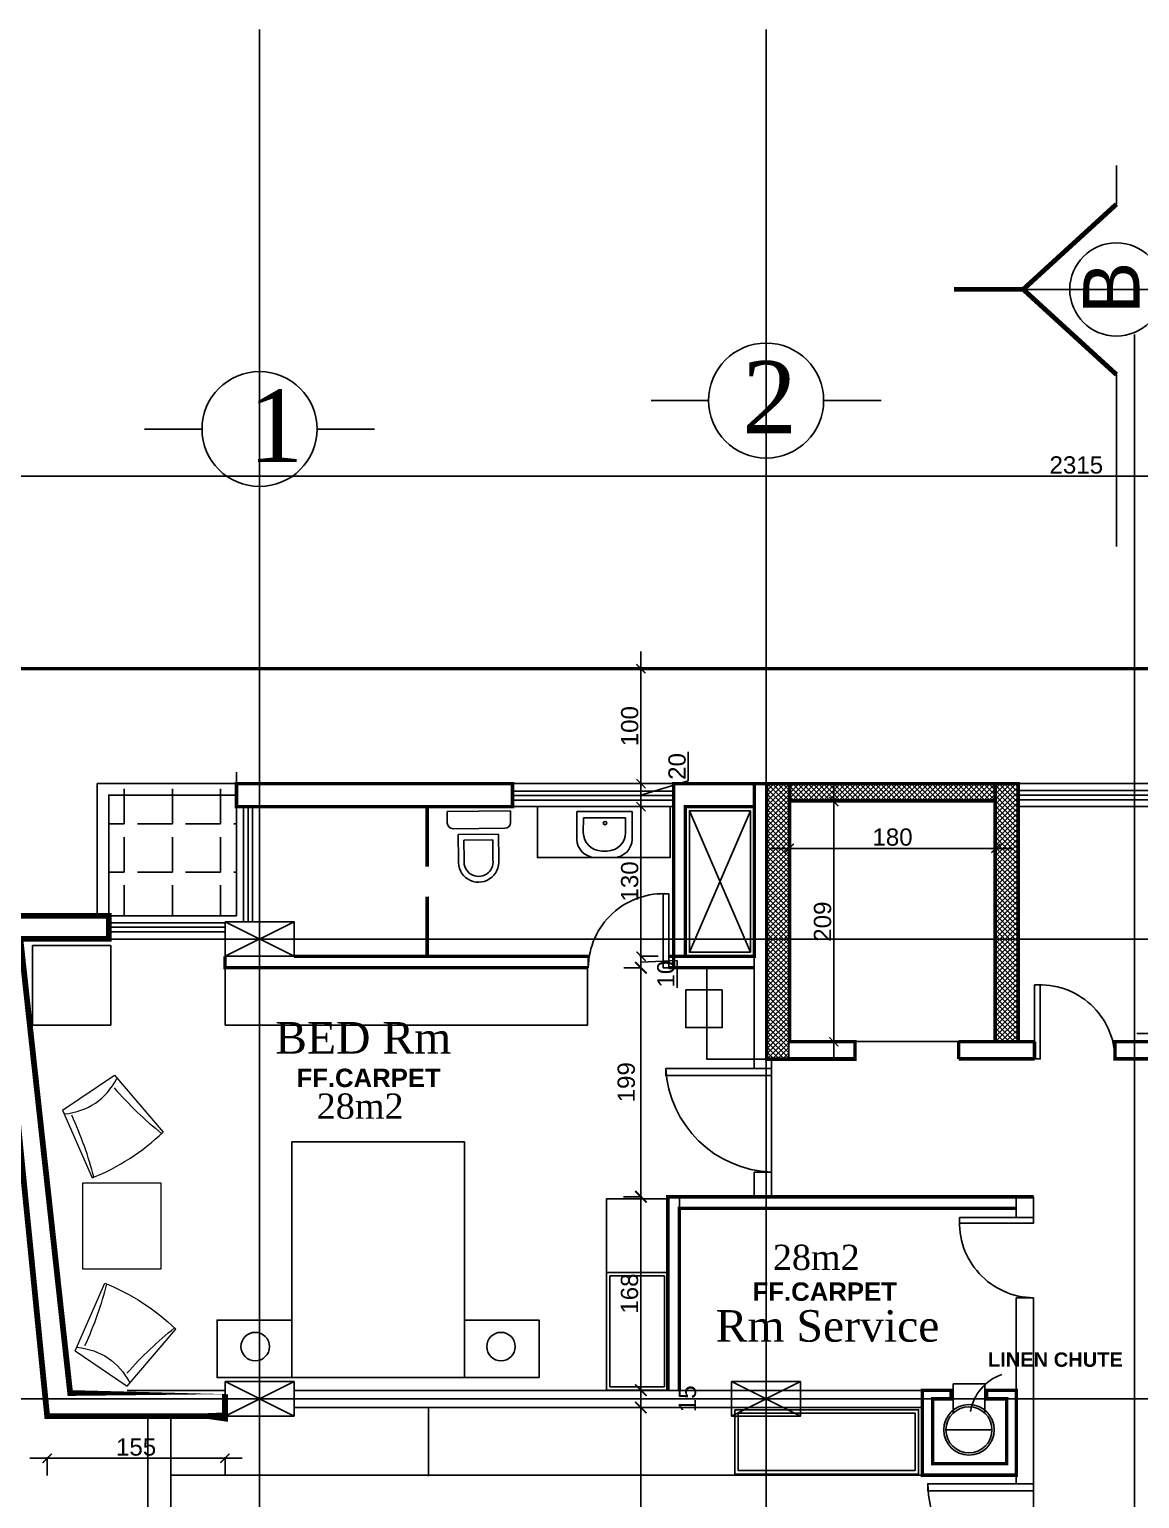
# Model space of a CAD drawing. Extents: x 250879 to 348495, y -51522 to -9360.
# Drawn here: x 302755 to 303721, y -41059 to -39781 of the extents above; entities that cross this region are included whole.
import ezdxf

# ---------------------------------------------------------------- set-up
doc = ezdxf.new("R2010")
doc.units = 0
doc.layers.get('0').update_dxf_attribs({"linetype": 'CONTINUOUS'})
doc.layers.get('DEFPOINTS').update_dxf_attribs({"color": 9, "linetype": 'CONTINUOUS'})
for name, color, linetype in [('AXIS', 1, 'CONTINUOUS'), ('COLUMN', 5, 'CONTINUOUS'), ('DIM', 3, 'CONTINUOUS'), ('FURNITURE', 4, 'CONTINUOUS'), ('HATCH', 8, 'CONTINUOUS'), ('TEXT', 3, 'CONTINUOUS'), ('WALL', 7, 'CONTINUOUS'), ('WALL1', 2, 'CONTINUOUS')]:
    doc.layers.add(name, color=color, linetype=linetype)
doc.layers.add('FURN', color=126, linetype='CONTINUOUS', lineweight=9)
doc.styles.get("Standard").update_dxf_attribs({"font": 'sanss___.ttf', "height": 15})
doc.styles.add('style2', font='romantic.ttf', dxfattribs={"height": 50})
doc.styles.add('STYLE4', font='arialbd.ttf', dxfattribs={"height": 0.2})
doc.dimstyles.get("Standard").update_dxf_attribs({"dimtxt": 15, "dimasz": 10, "dimexe": 10, "dimexo": 30, "dimgap": 5, "dimtad": 1, "dimdec": 0, "dimdsep": 46, "dimtxsty": 'Standard', "dimblk1": 'ARCHTICK', "dimblk2": 'ARCHTICK', "dimsah": 1, "dimcen": 2.5, "dimdle": 15, "dimclrd": 3, "dimclre": 3, "dimclrt": 3, "dimazin": 0, "dimtfac": 1, "dimtdec": 0, "dimtmove": 2, "dimatfit": 2, "dimldrblk": 'ARCHTICK', "dimfxl": 1.045499999999997, "dimfxlon": 1, "dimtolj": 1, "dimtzin": 0, "dimarcsym": 0})
doc.dimstyles.new('STANDARD$0', dxfattribs={"dimscale": 0, "dimtxt": 12, "dimasz": 8, "dimexe": 15, "dimexo": 0.0625, "dimgap": 2, "dimtad": 1, "dimdec": 0, "dimzin": 0, "dimdsep": 46, "dimtxsty": 'Standard', "dimblk1": 'ARCHTICK', "dimblk2": 'ARCHTICK', "dimsah": 1, "dimcen": 0.09, "dimdle": 15, "dimclrd": 3, "dimclre": 3, "dimclrt": 3, "dimazin": 0, "dimtfac": 1, "dimtdec": 0, "dimtofl": 0, "dimtmove": 1, "dimatfit": 3, "dimldrblk": 'ARCHTICK', "dimfxl": 1.045499999999997, "dimfxlon": 1, "dimtolj": 1, "dimtzin": 0, "dimarcsym": 0})

# ---------------------------------------------------------------- blocks, each defined once
blk = doc.blocks.new('_ARCHTICK')
at = {"color": 0, "linetype": 'ByBlock', "const_width": 0.15}
blk.add_lwpolyline([(-0.5, -0.5), (0.5, 0.5)], dxfattribs=at)
blk = doc.blocks.new('*D2088')
at = {"layer": 'DEFPOINTS', "color": 0, "linetype": 'ByBlock', "ltscale": 3, "transparency": 16777216}
for p in [(303297.4084172845, -40596.99816644875), (303287.1812884584, -40796.26470222433), (303310.5642984823, -40796.26470222433)]:
    blk.add_point(p, dxfattribs=at)
at = {"layer": 'WALL1', "color": 3, "linetype": 'ByBlock', "lineweight": -2, "ltscale": 3, "transparency": 16777216}
for p, q in [((303287.1812884584, -40581.99816644875), (303287.1812884584, -40811.26470222433)), ((303287.1812884584, -40596.99816644875), (303277.1812884584, -40596.99816644875)), ((303287.1812884584, -40796.26470222433), (303277.1812884584, -40796.26470222433))]:
    blk.add_line(p, q, dxfattribs=at)
at = {"layer": 'WALL1', "color": 3, "linetype": 'ByBlock', "lineweight": -2, "ltscale": 3, "transparency": 16777216, "xscale": 10, "yscale": 10, "zscale": 10}
for p, rotation in [((303287.1812884584, -40596.99816644875), 90), ((303287.1812884584, -40796.26470222433), 270)]:
    blk.add_blockref('_ARCHTICK', p, dxfattribs=dict(at, rotation=rotation))
at = {"layer": 'WALL1', "color": 3, "linetype": 'ByBlock', "ltscale": 3, "transparency": 16777216, "insert": (303274.4549510098, -40696.6314343365), "char_height": 15, "attachment_point": 5, "rotation": 90}
blk.add_mtext('\\A1;199', dxfattribs=at)
blk = doc.blocks.new('*D2089')
at = {"layer": 'DEFPOINTS', "color": 0, "linetype": 'ByBlock', "ltscale": 3, "transparency": 16777216}
for p in [(303202.5385047476, -40964.49816644875), (303191.5525088453, -40979.49816644875), (303287.0167021924, -40979.49816644875)]:
    blk.add_point(p, dxfattribs=at)
at = {"layer": 'WALL1', "color": 3, "linetype": 'ByBlock', "lineweight": -2, "ltscale": 3, "transparency": 16777216}
for p, q in [((303287.0167021924, -40949.49816644875), (303287.0167021924, -40994.49816644875)), ((303285.9712021924, -40964.49816644875), (303297.0167021924, -40964.49816644875)), ((303285.9712021924, -40979.49816644875), (303297.0167021924, -40979.49816644875))]:
    blk.add_line(p, q, dxfattribs=at)
at = {"layer": 'WALL1', "color": 3, "linetype": 'ByBlock', "lineweight": -2, "ltscale": 3, "transparency": 16777216, "xscale": 10, "yscale": 10, "zscale": 10}
for p, rotation in [((303287.0167021924, -40964.49816644875), 90), ((303287.0167021924, -40979.49816644875), 270)]:
    blk.add_blockref('_ARCHTICK', p, dxfattribs=dict(at, rotation=rotation))
at = {"layer": 'WALL1', "color": 3, "linetype": 'ByBlock', "ltscale": 3, "transparency": 16777216, "insert": (303327.6957145381, -40971.99816644871), "char_height": 15, "attachment_point": 5, "rotation": 90}
blk.add_mtext('\\A1;15', dxfattribs=at)
blk = doc.blocks.new('*D2090')
at = {"layer": 'DEFPOINTS', "color": 0, "linetype": 'ByBlock', "ltscale": 3, "transparency": 16777216}
for p in [(303191.5525088453, -40979.49816644875), (303287.0167021924, -41364.49816644878), (303307.5678005865, -41364.49816644878)]:
    blk.add_point(p, dxfattribs=at)
at = {"layer": 'WALL1', "color": 3, "linetype": 'ByBlock', "lineweight": -2, "ltscale": 3, "transparency": 16777216}
for p, q in [((303287.0167021924, -40964.49816644875), (303287.0167021924, -41379.49816644878)), ((303285.9712021924, -40979.49816644875), (303297.0167021924, -40979.49816644875)), ((303287.0167021924, -41364.49816644878), (303277.0167021924, -41364.49816644878))]:
    blk.add_line(p, q, dxfattribs=at)
at = {"layer": 'WALL1', "color": 3, "linetype": 'ByBlock', "lineweight": -2, "ltscale": 3, "transparency": 16777216, "xscale": 10, "yscale": 10, "zscale": 10}
for p, rotation in [((303287.0167021924, -40979.49816644875), 90), ((303287.0167021924, -41364.49816644878), 270)]:
    blk.add_blockref('_ARCHTICK', p, dxfattribs=dict(at, rotation=rotation))
at = {"layer": 'WALL1', "color": 3, "linetype": 'ByBlock', "ltscale": 3, "transparency": 16777216, "insert": (303274.280076678, -41171.99816644872), "char_height": 15, "attachment_point": 5, "rotation": 90}
blk.add_mtext('\\A1;385', dxfattribs=at)
blk = doc.blocks.new('*D22')
at = {"layer": 'DEFPOINTS', "color": 0, "linetype": 'Continuous', "transparency": 16777216}
for p in [(159633.4182129309, -32668.27155287028), (157318.4182129309, -32770.04197744268), (159633.4182129309, -32770.04197744268)]:
    blk.add_point(p, dxfattribs=at)
at = {"layer": 'WALL', "color": 3, "linetype": 'Continuous', "lineweight": -2, "transparency": 16777216}
for p, q in [((157318.4182129309, -32669.31705287028), (157318.4182129309, -32653.27155287028)), ((159633.4182129309, -32669.31705287028), (159633.4182129309, -32653.27155287028)), ((157303.4182129309, -32668.27155287028), (159648.4182129309, -32668.27155287028))]:
    blk.add_line(p, q, dxfattribs=at)
at = {"layer": 'WALL', "color": 3, "linetype": 'Continuous', "lineweight": -2, "transparency": 16777216, "xscale": 8, "yscale": 8, "zscale": 8, "rotation": 180}
blk.add_blockref('_ARCHTICK', (157318.4182129309, -32668.27155287028), dxfattribs=at)
at = {"layer": 'WALL', "color": 3, "linetype": 'Continuous', "lineweight": -2, "transparency": 16777216, "xscale": 8, "yscale": 8, "zscale": 8}
blk.add_blockref('_ARCHTICK', (159633.4182129309, -32668.27155287028), dxfattribs=at)
at = {"layer": 'WALL', "color": 3, "linetype": 'Continuous', "transparency": 16777216, "insert": (158475.9182129309, -32658.53492735588), "char_height": 15, "attachment_point": 5}
blk.add_mtext('\\A1;2315', dxfattribs=at)
blk = doc.blocks.new('COLUMN')
at = {"layer": 'AXIS'}
for p, q in [((236924.6994773077, -9644.256519553426), (236984.6994773077, -9674.256519553426)), ((236984.6994773077, -9644.256519553426), (236924.6994773077, -9674.256519553426))]:
    blk.add_line(p, q, dxfattribs=at)
at = {"layer": 'COLUMN'}
blk.add_lwpolyline([(236924.6994773077, -9644.256519553426), (236984.6994773077, -9644.256519553426), (236984.6994773077, -9674.256519553426), (236924.6994773077, -9674.256519553426)], close=True, dxfattribs=at)
blk = doc.blocks.new('*D1633')
at = {"layer": 'DEFPOINTS', "color": 0, "linetype": 'Continuous', "transparency": 16777216}
for p in [(303445.6205792608, -40452.35892066053), (303454.8290896457, -40452.35892066053), (303445.6205792608, -40661.41384755042)]:
    blk.add_point(p, dxfattribs=at)
at = {"layer": 'WALL', "color": 3, "linetype": 'Continuous', "lineweight": -2, "transparency": 16777216}
for p, q in [((303454.8290896457, -40676.41384755042), (303454.8290896457, -40437.35892066053)), ((303453.7835896457, -40452.35892066053), (303469.8290896457, -40452.35892066053)), ((303453.7835896457, -40661.41384755042), (303469.8290896457, -40661.41384755042))]:
    blk.add_line(p, q, dxfattribs=at)
at = {"layer": 'WALL', "color": 3, "linetype": 'Continuous', "lineweight": -2, "transparency": 16777216, "xscale": 8, "yscale": 8, "zscale": 8}
for p, rotation in [((303454.8290896457, -40452.35892066053), 90), ((303454.8290896457, -40661.41384755042), 270)]:
    blk.add_blockref('_ARCHTICK', p, dxfattribs=dict(at, rotation=rotation))
at = {"layer": 'WALL', "color": 3, "linetype": 'Continuous', "transparency": 16777216, "insert": (303445.1027521971, -40556.88638410543), "char_height": 15, "attachment_point": 5, "rotation": 90}
blk.add_mtext('\\A1;209', dxfattribs=at)
blk = doc.blocks.new('*D1634')
at = {"layer": 'DEFPOINTS', "color": 0, "linetype": 'Continuous', "transparency": 16777216}
for p in [(303416.0232178018, -40483.25682378446), (303595.7913943044, -40483.25682378446), (303416.0232178018, -40493.11784974261)]:
    blk.add_point(p, dxfattribs=at)
at = {"layer": 'WALL', "color": 3, "linetype": 'Continuous', "lineweight": -2, "transparency": 16777216}
for p, q in [((303416.0232178018, -40492.07234974261), (303416.0232178018, -40508.11784974261)), ((303595.7913943044, -40492.07234974261), (303595.7913943044, -40508.11784974261)), ((303610.7913943044, -40493.11784974261), (303401.0232178018, -40493.11784974261))]:
    blk.add_line(p, q, dxfattribs=at)
at = {"layer": 'WALL', "color": 3, "linetype": 'Continuous', "lineweight": -2, "transparency": 16777216, "xscale": 8, "yscale": 8, "zscale": 8, "rotation": 180}
blk.add_blockref('_ARCHTICK', (303416.0232178018, -40493.11784974261), dxfattribs=at)
at = {"layer": 'WALL', "color": 3, "linetype": 'Continuous', "lineweight": -2, "transparency": 16777216, "xscale": 8, "yscale": 8, "zscale": 8}
blk.add_blockref('_ARCHTICK', (303595.7913943044, -40493.11784974261), dxfattribs=at)
at = {"layer": 'WALL', "color": 3, "linetype": 'Continuous', "transparency": 16777216, "insert": (303505.9073060531, -40483.39151229405), "char_height": 15, "attachment_point": 5}
blk.add_mtext('\\A1;180', dxfattribs=at)
blk = doc.blocks.new('HWB')
at = {"layer": 'FURNITURE'}
for p, q in [((-0.5999999999999979, 0), (0, 0)), ((-0.5999999999999979, -0.3), (-0.5999999999999979, 0)), ((0, 0), (0, -0.3)), ((-0.5300000000000012, -0.0700000000000001), (-0.0700000000000003, -0.0700000000000001)), ((-0.5299999999999976, -0.2299999999999999), (-0.5300000000000012, -0.0700000000000001)), ((-0.0700000000000003, -0.0700000000000001), (-0.0700000000000003, -0.23)), ((-0.2699999999999996, -0.43), (-0.3299999999999983, -0.4299999999999999)), ((-0.1999999999999993, -0.5), (-0.3999999999999986, -0.5))]:
    blk.add_line(p, q, dxfattribs=at)
blk.add_circle((-0.3057465459824762, -0.1263234344937352), 0.018766870451285, dxfattribs=at)
for centre, start, end in [((-0.3999999999999986, -0.3), 180, 270), ((-0.3299999999999983, -0.2299999999999999), 180, 270), ((-0.2699999999999996, -0.23), 270, 0), ((-0.1999999999999993, -0.3), 270, 0)]:
    blk.add_arc(centre, 0.2, start, end, dxfattribs=at)
blk = doc.blocks.new('WC')
at = {"layer": 'FURNITURE'}
for p, q in [((0, 0), (0.5500000000000007, 0)), ((3.6e-15, -0.1), (0, 0)), ((0.5500000000000007, 0), (0.5500000000000043, -0.1)), ((0.5000000000000036, -0.15), (0.0500000000000043, -0.15)), ((0.0936863190779427, -0.2), (0.0936863190779427, -0.4221003212595088)), ((0.4436863190779441, -0.2), (0.0936863190779427, -0.2)), ((0.1436863190779434, -0.25), (0.1436863190779398, -0.424999999999541)), ((0.3936863190779469, -0.25), (0.1436863190779434, -0.25)), ((0.3936863190779505, -0.4249999999996228), (0.3936863190779469, -0.25)), ((0.4436863190779441, -0.4221003212595664), (0.4436863190779441, -0.2))]:
    blk.add_line(p, q, dxfattribs=at)
for centre, radius, start, end in [((0.0500000000000043, -0.1), 0.05, 180, 270), ((0.5000000000000036, -0.1), 0.05, 270, 0), ((0.2686863190779398, -0.440885276755189), 0.1760053253540855, 173.8731819763697, 6.126818023611337), ((0.2686863190779398, -0.440885276755189), 0.1260053253540855, 172.7575472510479, 7.242452748914515)]:
    blk.add_arc(centre, radius, start, end, dxfattribs=at)
blk = doc.blocks.new('*D1666')
at = {"layer": 'DEFPOINTS', "color": 0, "linetype": 'Continuous', "transparency": 16777216}
for p in [(303249.2389466256, -40586.99816644872), (303287.1812884584, -40586.99816644872), (303287.1812884584, -40596.99816644875)]:
    blk.add_point(p, dxfattribs=at)
at = {"layer": 'WALL', "color": 3, "linetype": 'Continuous', "lineweight": -2, "transparency": 16777216}
for p, q in [((303287.1812884584, -40611.99816644875), (303287.1812884584, -40571.99816644872)), ((303286.1357884584, -40586.99816644872), (303302.1812884584, -40586.99816644872)), ((303287.1812884584, -40591.99816644873), (303318.6339633555, -40590.64446274503)), ((303318.6339633555, -40590.64446274503), (303318.6339633555, -40614.41812529647)), ((303287.1812884584, -40596.99816644875), (303272.1812884584, -40596.99816644875))]:
    blk.add_line(p, q, dxfattribs=at)
at = {"layer": 'WALL', "color": 3, "linetype": 'Continuous', "lineweight": -2, "transparency": 16777216, "xscale": 8, "yscale": 8, "zscale": 8}
for p, rotation in [((303287.1812884584, -40586.99816644872), 90), ((303287.1812884584, -40596.99816644875), 270)]:
    blk.add_blockref('_ARCHTICK', p, dxfattribs=dict(at, rotation=rotation))
at = {"layer": 'WALL', "color": 3, "linetype": 'Continuous', "transparency": 16777216, "insert": (303308.9076259069, -40602.53129402071), "char_height": 15, "attachment_point": 5, "rotation": 90}
blk.add_mtext('\\A1;10', dxfattribs=at)
blk = doc.blocks.new('*D1667')
at = {"layer": 'DEFPOINTS', "color": 0, "linetype": 'Continuous', "transparency": 16777216}
for p in [(303209.5048090487, -40456.83358018252), (303287.1812884584, -40456.83358018252), (303249.2389466256, -40586.99816644872)]:
    blk.add_point(p, dxfattribs=at)
at = {"layer": 'WALL', "color": 3, "linetype": 'Continuous', "lineweight": -2, "transparency": 16777216}
for p, q in [((303287.1812884584, -40601.99816644872), (303287.1812884584, -40441.83358018252)), ((303286.1357884584, -40456.83358018252), (303302.1812884584, -40456.83358018252)), ((303286.1357884584, -40586.99816644872), (303302.1812884584, -40586.99816644872))]:
    blk.add_line(p, q, dxfattribs=at)
at = {"layer": 'WALL', "color": 3, "linetype": 'Continuous', "lineweight": -2, "transparency": 16777216, "xscale": 8, "yscale": 8, "zscale": 8}
for p, rotation in [((303287.1812884584, -40456.83358018252), 90), ((303287.1812884584, -40586.99816644872), 270)]:
    blk.add_blockref('_ARCHTICK', p, dxfattribs=dict(at, rotation=rotation))
at = {"layer": 'WALL', "color": 3, "linetype": 'Continuous', "transparency": 16777216, "insert": (303277.444662944, -40521.91587331558), "char_height": 15, "attachment_point": 5, "rotation": 90}
blk.add_mtext('\\A1;130', dxfattribs=at)
blk = doc.blocks.new('*D1668')
at = {"layer": 'DEFPOINTS', "color": 0, "linetype": 'Continuous', "transparency": 16777216}
for p in [(303209.5048090487, -40436.83358018266), (303287.1812884584, -40436.83358018266), (303209.5048090487, -40456.83358018252)]:
    blk.add_point(p, dxfattribs=at)
at = {"layer": 'WALL', "color": 3, "linetype": 'Continuous', "lineweight": -2, "transparency": 16777216}
for p, q in [((303328.3603008041, -40434.47987647889), (303328.3603008041, -40409.28646084103)), ((303287.1812884584, -40471.83358018252), (303287.1812884584, -40421.83358018266)), ((303286.1357884584, -40436.83358018266), (303302.1812884584, -40436.83358018266)), ((303287.1812884584, -40446.8335801826), (303328.3603008041, -40434.47987647889)), ((303286.1357884584, -40456.83358018252), (303302.1812884584, -40456.83358018252))]:
    blk.add_line(p, q, dxfattribs=at)
at = {"layer": 'WALL', "color": 3, "linetype": 'Continuous', "lineweight": -2, "transparency": 16777216, "xscale": 8, "yscale": 8, "zscale": 8}
for p, rotation in [((303287.1812884584, -40436.83358018266), 90), ((303287.1812884584, -40456.83358018252), 270)]:
    blk.add_blockref('_ARCHTICK', p, dxfattribs=dict(at, rotation=rotation))
at = {"layer": 'WALL', "color": 3, "linetype": 'Continuous', "transparency": 16777216, "insert": (303318.6339633555, -40421.88316865992), "char_height": 15, "attachment_point": 5, "rotation": 90}
blk.add_mtext('\\A1;20', dxfattribs=at)
blk = doc.blocks.new('*D1669')
at = {"layer": 'DEFPOINTS', "color": 0, "linetype": 'Continuous', "transparency": 16777216}
for p in [(303209.5048090487, -40336.83358018256), (303287.1812884584, -40336.83358018256), (303209.5048090487, -40436.83358018266)]:
    blk.add_point(p, dxfattribs=at)
at = {"layer": 'WALL', "color": 3, "linetype": 'Continuous', "lineweight": -2, "transparency": 16777216}
for p, q in [((303287.1812884584, -40451.83358018266), (303287.1812884584, -40321.83358018256)), ((303286.1357884584, -40336.83358018256), (303302.1812884584, -40336.83358018256)), ((303286.1357884584, -40436.83358018266), (303302.1812884584, -40436.83358018266))]:
    blk.add_line(p, q, dxfattribs=at)
at = {"layer": 'WALL', "color": 3, "linetype": 'Continuous', "lineweight": -2, "transparency": 16777216, "xscale": 8, "yscale": 8, "zscale": 8}
for p, rotation in [((303287.1812884584, -40336.83358018256), 90), ((303287.1812884584, -40436.83358018266), 270)]:
    blk.add_blockref('_ARCHTICK', p, dxfattribs=dict(at, rotation=rotation))
at = {"layer": 'WALL', "color": 3, "linetype": 'Continuous', "transparency": 16777216, "insert": (303277.4549510098, -40386.83358018257), "char_height": 15, "attachment_point": 5, "rotation": 90}
blk.add_mtext('\\A1;100', dxfattribs=at)
blk = doc.blocks.new('*D1670')
at = {"layer": 'DEFPOINTS', "color": 0, "linetype": 'Continuous', "transparency": 16777216}
for p in [(303310.5642984823, -40796.26470222433), (303287.0167021924, -40964.6627527147), (303310.5642984823, -40964.6627527147)]:
    blk.add_point(p, dxfattribs=at)
at = {"layer": 'WALL', "color": 3, "linetype": 'Continuous', "lineweight": -2, "transparency": 16777216}
for p, q in [((303287.0167021924, -40781.26470222433), (303287.0167021924, -40979.6627527147)), ((303288.0622021924, -40796.26470222433), (303272.0167021924, -40796.26470222433)), ((303288.0622021924, -40964.6627527147), (303272.0167021924, -40964.6627527147))]:
    blk.add_line(p, q, dxfattribs=at)
at = {"layer": 'WALL', "color": 3, "linetype": 'Continuous', "lineweight": -2, "transparency": 16777216, "xscale": 8, "yscale": 8, "zscale": 8}
for p, rotation in [((303287.0167021924, -40796.26470222433), 90), ((303287.0167021924, -40964.6627527147), 270)]:
    blk.add_blockref('_ARCHTICK', p, dxfattribs=dict(at, rotation=rotation))
at = {"layer": 'WALL', "color": 3, "linetype": 'Continuous', "transparency": 16777216, "insert": (303277.280076678, -40880.46372746948), "char_height": 15, "attachment_point": 5, "rotation": 90}
blk.add_mtext('\\A1;168', dxfattribs=at)
blk = doc.blocks.new('*D1671')
at = {"layer": 'DEFPOINTS', "color": 0, "linetype": 'Continuous', "transparency": 16777216}
for p in [(302770.9027341888, -40986.99816645058), (302925.5340404042, -40986.99816644872), (302770.9027341888, -41023.75659410757)]:
    blk.add_point(p, dxfattribs=at)
at = {"layer": 'WALL', "color": 3, "linetype": 'Continuous', "lineweight": -2, "transparency": 16777216}
for p, q in [((302940.5340404042, -41023.75659410757), (302755.9027341888, -41023.75659410757)), ((302770.9027341888, -41022.71109410757), (302770.9027341888, -41038.75659410757)), ((302925.5340404042, -41022.71109410757), (302925.5340404042, -41038.75659410757))]:
    blk.add_line(p, q, dxfattribs=at)
at = {"layer": 'WALL', "color": 3, "linetype": 'Continuous', "lineweight": -2, "transparency": 16777216, "xscale": 8, "yscale": 8, "zscale": 8, "rotation": 180}
blk.add_blockref('_ARCHTICK', (302770.9027341888, -41023.75659410757), dxfattribs=at)
at = {"layer": 'WALL', "color": 3, "linetype": 'Continuous', "lineweight": -2, "transparency": 16777216, "xscale": 8, "yscale": 8, "zscale": 8}
blk.add_blockref('_ARCHTICK', (302925.5340404042, -41023.75659410757), dxfattribs=at)
at = {"layer": 'WALL', "color": 3, "linetype": 'Continuous', "transparency": 16777216, "insert": (302848.2183872965, -41014.030256659), "char_height": 15, "attachment_point": 5}
blk.add_mtext('\\A1;155', dxfattribs=at)
blk = doc.blocks.new('sec')
at = {"layer": 'WALL'}
for p, q in [((0, 105.8532076054325), (0, 319.4481774866144)), ((0, 105.8532076054325), (-115.7147705813695, 0)), ((-115.7147705813695, 0), (153.6676689041051, 0)), ((0, -105.8532076054325), (0, -153.7743780556848))]:
    blk.add_line(p, q, dxfattribs=at)
at = {"layer": 'WALL', "const_width": 6}
for points in [[(0, 105.8532076054325), (-115.7147705813695, 0), (-201.5248270763404, 0)], [(0, -105.8532076054325), (-115.7147705813695, 0)]]:
    blk.add_lwpolyline(points, dxfattribs=at)
at = {"layer": 'WALL'}
blk.add_circle((0, 0), 57.93203715517807, dxfattribs=at)
blk = doc.blocks.new('site77')
at = {"layer": 'WALL', "linetype": 'Continuous', "const_width": 3}
blk.add_lwpolyline([(159633.4182129309, -32835.69352747884), (157318.4182129309, -32835.69352747884), (157318.4182129309, -36546.69352747884), (159235.4182129309, -36546.69352747884)], dxfattribs=at)
at = {"layer": 'WALL', "linetype": 'Continuous'}
dim = blk.add_linear_dim(base=(159633.4182129309, -32668.27155287028), p1=(157318.4182129309, -32770.04197744268), p2=(159633.4182129309, -32770.04197744268), dimstyle='STANDARD$0', override={"dimscale": 1}, dxfattribs=at)
dim.commit()
dim.dimension.update_dxf_attribs({"geometry": '*D22', "text_midpoint": (158475.9182129309, -32658.53492735588)})

msp = doc.modelspace()

# ---------------------------------------------------------------- hatches: boundary and pattern name
at = {"layer": 'AXIS'}
h = msp.add_hatch(dxfattribs=at)
h.set_pattern_fill('ANGLE', color=256, scale=6, style=0)
h.set_pattern_definition([(180, (541431.5061972954, -31712.74164689532), (0, 41.91), [30.48, -11.43]), (90, (541431.5061972954, -31712.74164689532), (41.91, 2.566247367613279e-15), [30.48, -11.43])])
h.paths.add_polyline_path([(302824.4706858156, -40440.7702255941), (302935.5340404042, -40440.77022559416), (302935.5340404042, -40551.83358018268), (302824.4706858156, -40551.83358018239)])
h = msp.add_hatch(dxfattribs=at)
h.set_pattern_fill('ANSI37', color=256, style=0)
h.set_pattern_definition([(135, (583902.6778389278, -20279.16520215265), (2.245064030267288, 2.245064030267288), []), (45.00000000000001, (583902.6778389278, -20279.16520215265), (2.245064030267288, -2.245064030267288), [])])
h.paths.add_polyline_path([(303396.4447585732, -40436.8335801827), (303396.4447585732, -40676.52944261944), (303415.6817460245, -40676.52944261944), (303415.6817460245, -40436.8335801827)])
h = msp.add_hatch(dxfattribs=at)
h.set_pattern_fill('ANSI37', color=256, style=0)
h.set_pattern_definition([(45, (23529.66292146401, -20279.16520215265), (-2.245064030267288, 2.245064030267288), []), (135, (23529.66292146401, -20279.16520215265), (-2.245064030267288, -2.245064030267288), [])])
h.paths.add_polyline_path([(303604.1590143674, -40436.8335801827), (303415.6817460245, -40436.83358018269), (303415.6817460245, -40571.99816644875), (303416.4447585732, -40571.99816644875), (303416.4447585732, -40451.8335801827), (303604.1590143674, -40451.8335801827)])
h = msp.add_hatch(dxfattribs=at)
h.set_pattern_fill('ANSI37', color=256, style=0)
h.set_pattern_definition([(45, (23520.66292146401, -20279.16520215265), (-2.245064030267288, 2.245064030267288), []), (135, (23520.66292146401, -20279.16520215265), (-2.245064030267288, -2.245064030267288), [])])
h.paths.add_polyline_path([(303615.1590143674, -40436.8335801827), (303595.1590143674, -40436.8335801827), (303595.1590143674, -40451.8335801827), (303615.1590143674, -40451.8335801827)])
h.paths.add_polyline_path([(303610.1590143674, -40451.8335801827), (303595.1590143674, -40451.8335801827), (303595.1590143674, -40571.99816644875), (303610.1590143674, -40571.99816644875)])
h.paths.add_polyline_path([(303615.1590143674, -40456.8335801827), (303615.1590143674, -40451.8335801827), (303610.1590143674, -40451.8335801827), (303610.1590143674, -40571.99816644875), (303615.1590143674, -40571.99816644874)])
h.paths.add_polyline_path([(303615.1590143674, -40571.99816644875), (303610.1590143674, -40571.99816644875), (303610.1590143674, -40661.26470222425), (303615.1590143674, -40661.26470222426)])
h.paths.add_polyline_path([(303610.1590143674, -40571.99816644875), (303595.1590143674, -40571.99816644874), (303595.1590143674, -40661.26470222425), (303610.1590143674, -40661.26470222425)])

# ---------------------------------------------------------------- linework, layer by layer
for p, q in [((302955.5340404041, -39780.65993761762), (302955.5340404041, -43803.29106769748)), ((303396.0109185566, -39780.65993761762), (303396.0109185566, -43810.85676950975)), ((302955.5340404041, -40078.32967074159), (302955.5340404041, -40028.32967074159)), ((303716.1703801959, -43962.01042742735), (303716.1703801959, -40045.98190001406)), ((303346.0109185566, -40103.55728082845), (303296.0109185566, -40103.55728082845)), ((303446.0109185566, -40103.55728082845), (303496.0109185566, -40103.55728082845)), ((302905.5340404041, -40128.32967074159), (302855.5340404041, -40128.32967074159)), ((303005.5340404041, -40128.32967074159), (303055.5340404041, -40128.32967074159)), ((303396.0109185566, -40153.55728082845), (303396.0109185566, -40203.55728082845)), ((302955.5340404041, -40178.32967074159), (302955.5340404041, -40228.32967074159)), ((303382.3859628538, -40460.44577980888), (303329.3154694228, -40583.55942828822)), ((303329.3154694228, -40460.44577980888), (303382.3859628538, -40583.55942828822)), ((302609.8377375073, -40571.99816644875), (304937.5515459523, -40571.99816644875)), ((302602.0270891881, -40971.99816644875), (304937.5515459523, -40971.99816644875))]:
    msp.add_line(p, q, dxfattribs=at)
for centre in [(303396.0109185566, -40103.55728082845), (302955.5340404041, -40128.32967074159)]:
    msp.add_circle(centre, 50, dxfattribs=at)
at = {"layer": 'COLUMN'}
msp.add_lwpolyline([(303415.6817460245, -40676.52944261944), (303415.6817460245, -40436.8335801827), (303385.6817460245, -40436.8335801827), (303385.6817460245, -40676.52944261944)], close=True, dxfattribs=at)
at = {"layer": 'FURN'}
for p, q in [((302784.2038182186, -40720.99283192504, -139.8599999999793), (302829.3609396456, -40690.43907860926, -139.8599999999793)), ((302829.3609396456, -40690.43907860926, -139.8599999999793), (302871.6418922227, -40739.94451716175, -139.8599999999793)), ((302784.2038182186, -40720.99283192504, -139.8599999999793), (302809.9209141391, -40779.86012607032, -139.8599999999793)), ((302795.3658236098, -40930.36312240703, -139.8599999999793), (302821.0829195303, -40871.49582826175, -139.8599999999793)), ((302840.5229450371, -40960.91687572299, -139.8599999999793), (302882.8038976141, -40911.4114371705, -139.8599999999793)), ((302795.36582361, -40930.36312240721, -139.8599999999793), (302840.5229450371, -40960.91687572299, -139.8599999999793))]:
    msp.add_line(p, q, dxfattribs=at)
msp.add_lwpolyline([(302870.0270317546, -40784.38556451996), (302801.6085322815, -40784.38556451996), (302801.6085322815, -40858.92782959823), (302870.0270317546, -40858.92782959823)], close=True, dxfattribs=at)
for centre, major_axis, ratio, start_param, end_param in [((302684.7489983976, -40525.40875855446, -139.8599999999793), (-128.0566240211785, 189.3450027085491), 0.4812087291139079, 2.88861990436842, 3.394565403113226), ((302898.7977551438, -40615.6554009663, -139.8599999999793), (116.9672955053641, -155.9936141912237), 0.5554791622160727, -1.432360539159465, -1.129114965334873), ((302685.4305670452, -40753.64221677084, -139.8599999999793), (94.28476202079015, -170.6626483437088), 0.5554791621773331, 1.129114965731056, 1.432360539562227), ((302518.561121585, -40261.65736198638, -139.8599999999793), (324.1678248088829, -501.2564200671892), 0.5624999999362078, -0.109670865700646, 0.1096708661090764)]:
    msp.add_ellipse(centre, major_axis=major_axis, ratio=ratio, start_param=start_param, end_param=end_param, dxfattribs=at)
at = {"layer": 'FURN', "extrusion": (0, 0, -0.9999999999999999)}
msp.add_ellipse((302696.5925724367, -40897.7137375614, -139.8599999999793), major_axis=(94.28476202079015, 170.6626483437088), ratio=0.5554791621773331, start_param=1.129114965731056, end_param=1.432360539562227, dxfattribs=at)
at = {"layer": 'FURN', "extrusion": (0, 0, -1)}
for centre, major_axis, ratio, start_param, end_param in [((302529.7231269762, -41389.69859234569, -139.8599999999793), (324.1678248088829, 501.2564200671892), 0.5624999999362078, -0.109670865700646, 0.1096708661090764), ((302909.9597605352, -41035.70055336595, -139.8599999999793), (116.9672955053641, 155.9936141912237), 0.5554791622160727, -1.432360539159465, -1.129114965334873), ((302695.911003789, -41125.94719577779, -139.8599999999793), (128.0566240211785, 189.3450027085491), 0.4812087291139079, -0.2529727492213714, 0.2529727495234346)]:
    msp.add_ellipse(centre, major_axis=major_axis, ratio=ratio, start_param=start_param, end_param=end_param, dxfattribs=at)
at = {"layer": 'FURNITURE', "ltscale": 3}
for p, q in [((303175.5340404041, -40436.8335801827), (303385.6817460245, -40436.8335801827)), ((303817.1817460244, -40436.8335801827), (303615.1590143674, -40436.8335801827)), ((303175.5340404041, -40443.29282158825), (303315.6817460245, -40443.29282158825)), ((303175.5340404041, -40451.29282158825), (303315.6817460245, -40451.29282158825)), ((303817.1817460244, -40442.8335801827), (303615.1590143674, -40442.8335801827)), ((303817.1817460244, -40446.8335801827), (303615.1590143674, -40446.8335801827)), ((303817.1817460244, -40450.8335801827), (303615.1590143674, -40450.8335801827)), ((303175.5340404041, -40456.8335801827), (303315.6817460245, -40456.8335801827))]:
    msp.add_line(p, q, dxfattribs=at)
at = {"layer": 'FURNITURE', "linetype": 'Continuous'}
for p, q in [((302925.5340404041, -40646.99816644875), (302925.5340404041, -40596.99816644876)), ((303240.6910550224, -40596.99816644875), (303240.6910550224, -40646.99816644875)), ((303240.6910550224, -40646.99816644875), (302925.5340404041, -40646.99816644875)), ((303102.5231449449, -41039.22258879785), (303102.5231449449, -40979.49816644875)), ((303531.8346283247, -41038.45427105842), (302878.5340404041, -41038.45427105842))]:
    msp.add_line(p, q, dxfattribs=at)
at = {"layer": 'FURNITURE'}
for p, q in [((303473.3462035542, -40661.26470222425), (303563.3462035542, -40661.26470222425)), ((303400.6817460243, -40684.74001062787), (303308.7183950721, -40684.7400106279)), ((303400.6817460259, -40774.74001062794), (303400.6817460243, -40684.74001062787)), ((303400.6817460241, -40774.74001062786), (303385.6817460242, -40774.74001062786)), ((303400.6817460241, -40774.74001062786), (303385.6817460242, -40774.74001062786)), ((303628.5340404036, -41045.95427105843), (303536.5706894514, -41045.9542710584))]:
    msp.add_line(p, q, dxfattribs=at)
at = {"layer": 'FURNITURE', "ltscale": 3}
for points in [[(302935.5340404042, -40551.83358018277), (302935.5340404043, -40426.83358018263)], [(303718.3593940056, -40654.2010959027), (304016.6590143673, -40654.2010959027), (304016.6590143673, -40456.8335801827), (303615.1590143674, -40456.8335801827), (303615.1590143674, -40661.26470222425), (303629.3593940056, -40661.26470222425)], [(302935.5340404043, -40551.83358018268), (302804.4706858157, -40551.83358018233)]]:
    msp.add_lwpolyline(points, dxfattribs=at)
at = {"layer": 'FURNITURE'}
msp.add_lwpolyline([(302814.4706858156, -40551.83358018271), (302814.4706858157, -40436.83358018254), (302935.5340404043, -40436.8335801826)], dxfattribs=at)
msp.add_lwpolyline([(302935.5340404041, -40551.83358018268), (302824.4706858156, -40551.83358018263), (302824.4706858157, -40446.83358018254), (302935.5340404042, -40446.8335801826)], close=True, dxfattribs=at)
at = {"layer": 'FURNITURE', "ltscale": 3}
for points in [[(302941.705100005, -40556.99816644875), (302949.3629808033, -40556.99816644875), (302949.3629808033, -40456.56122482302), (302941.705100005, -40456.56122482302)], [(302925.5340404042, -40558.00463978346), (302925.5340404041, -40565.66252058179), (302824.4706858157, -40565.66252058157), (302824.4706858157, -40558.00463978324)]]:
    msp.add_lwpolyline(points, close=True, dxfattribs=at)
at = {"layer": 'FURNITURE', "linetype": 'Continuous'}
for points in [[(303197.1192065009, -40456.83358018252), (303312.5460181631, -40456.83358018252), (303312.5460181631, -40501.20980797763), (303197.1192065009, -40501.20980797763)], [(302826.220638325, -40646.99816644875), (302758.2651270129, -40646.99816644875), (302758.2651270129, -40577.70335379746), (302826.220638325, -40577.70335379746)], [(302925.5340404041, -40646.99816644875), (303240.6910550224, -40646.99816644875), (303240.6910550224, -40596.99816644875), (302925.5340404041, -40596.99816644875)], [(303385.6817460245, -40676.52944261944), (303344.5840906086, -40676.52944261944), (303344.5840906086, -40596.99816644875), (303385.6817460245, -40596.99816644875)], [(303357.9217100419, -40616.28724881642), (303326.1649743762, -40616.28724881642), (303326.1649743762, -40648.98041296345), (303357.9217100419, -40648.98041296345)], [(303310.5642984823, -40964.6627527147), (303257.169784746, -40964.6627527147), (303257.169784746, -40798.13120861028), (303310.5642984823, -40798.13120861028)], [(303257.169784746, -40862.11675613882), (303310.5642984823, -40862.11675613882), (303310.5642984823, -40964.49816644875), (303257.169784746, -40964.49816644875)], [(303260.169784746, -40865.11675613882), (303307.5642984823, -40865.11675613882), (303307.5642984823, -40961.49816644875), (303260.169784746, -40961.49816644875)]]:
    msp.add_lwpolyline(points, close=True, dxfattribs=at)
at = {"layer": 'FURNITURE', "linetype": 'Continuous', "flags": 128}
for points in [[(303311.3448609119, -40596.99816644875), (303311.3448609119, -40532.69284937815), (303306.3448609119, -40532.69284937815), (303306.3448609119, -40596.99816644875), (303311.3448609119, -40596.99816644875)], [(303629.3593940056, -40676.26470222431), (303629.3593940056, -40611.95938515374), (303634.3593940056, -40611.95938515374), (303634.3593940056, -40676.26470222431), (303629.3593940056, -40676.26470222431)], [(303628.5340404042, -40814.13625640942), (303564.2287233336, -40814.13625640942), (303564.2287233336, -40819.13625640942), (303628.5340404042, -40819.13625640942), (303628.5340404042, -40814.13625640942)]]:
    msp.add_lwpolyline(points, dxfattribs=at)
at = {"layer": 'FURNITURE', "flags": 128}
for points in [[(303400.6817460243, -40684.7400106279), (303308.7183950721, -40684.7400106279), (303308.7183950721, -40690.7400106279), (303400.6817460243, -40690.7400106279), (303400.6817460243, -40684.74001062787)], [(303628.5340404037, -41045.95427105843), (303536.5706894515, -41045.9542710584), (303536.5706894515, -41051.95427105843), (303628.5340404036, -41051.95427105843), (303628.5340404036, -41045.95427105843)]]:
    msp.add_lwpolyline(points, dxfattribs=at)
at = {"layer": 'FURNITURE', "linetype": 'Continuous'}
for points in [[(303133.6449215909, -40748.49236601256), (303133.6449215902, -40953.4923660132), (302983.6449215902, -40953.49236601277), (302983.6449215909, -40748.49236601212), (303133.6449215909, -40748.49236601256)], [(302983.6449215902, -40953.49236601277), (302918.6449215902, -40953.49236601255), (302918.6449215904, -40903.49236601255), (302983.6449215904, -40903.49236601277), (302983.6449215902, -40953.49236601277)], [(303133.6449215902, -40953.4923660132), (303198.6449215902, -40953.49236601344), (303198.6449215904, -40903.49236601344), (303133.6449215904, -40903.4923660132), (303133.6449215902, -40953.4923660132)]]:
    msp.add_lwpolyline(points, dxfattribs=at)
for centre, start, end in [((303306.6761392487, -40597.86283183467), 85.90237980652586, 179.2417294422438), ((303306.6761392487, -40597.86283183467), 85.90237980652586, 179.2417294422438), ((303306.6761392487, -40597.86283183464), 85.90237980652586, 179.2417294422438), ((303634.0281156687, -40677.12936761023), 0.7582705560887568, 94.09762019347416), ((303634.0281156687, -40677.12936761023), 0.7582705560887568, 94.09762019347416), ((303634.0281156687, -40677.12936761023), 0.7582705560887568, 94.09762019347416), ((303629.3987057901, -40818.80497807261), 175.9023798064067, 269.2417294439223), ((303629.3987057901, -40818.80497807261), 175.9023798064067, 269.2417294439223), ((303629.3987057901, -40818.80497807261), 175.9023798064067, 269.2417294439223)]:
    msp.add_arc(centre, 65.33700004860707, start, end, dxfattribs=at)
at = {"layer": 'FURNITURE'}
for centre, radius, start, end in [((303404.1626141727, -40679.19844109086), 95.6049577828679, 183.322909330749, 267.9134644509323), ((303648.9401790153, -41042.39589866675), 112.4258164254452, 181.8137629069761, 259.5424152180371)]:
    msp.add_arc(centre, radius, start, end, dxfattribs=at)
at = {"layer": 'HATCH', "linetype": 'ByBlock', "ltscale": 3}
for p, q in [((302979.8067199877, -40971.99816644875), (303397.8067199877, -40971.99816644875)), ((303628.5340404036, -41152.95427105843), (303628.5340404036, -41045.95427105843))]:
    msp.add_line(p, q, dxfattribs=at)
at = {"layer": 'HATCH', "color": 2, "linetype": 'ByBlock', "ltscale": 3}
for centre in [(302951.8000128581, -40926.57806028966), (303165.4898303225, -40926.57806029031)]:
    msp.add_circle(centre, 12.39140320860242, dxfattribs=at)
at = {"layer": 'WALL', "linetype": 'Continuous'}
for p, q in [((303175.5340404041, -40447.29282158825), (303315.6817460245, -40447.29282158825)), ((303595.1590143674, -40571.26470222422), (303595.1590143674, -40661.26470222437)), ((303241.3448609119, -40596.99816644875), (303241.3448609119, -40586.99816644872)), ((303699.3593940056, -40676.26470222431), (303699.3593940056, -40661.26470222419)), ((303400.6817460241, -40774.74001062786), (303385.6817460242, -40774.74001062786)), ((303400.6817460241, -40774.74001062786), (303385.6817460242, -40774.74001062786)), ((303628.5340404042, -40884.13625640942), (303613.5340404041, -40884.13625640942)), ((303558.6888498162, -40984.41728368295), (303558.6888498162, -40958.98339337212)), ((303558.6888498162, -40958.98339337212), (303576.7736336669, -40958.98339337212)), ((303586.0787147587, -40958.98339337212), (303567.993930908, -40958.98339337212)), ((303586.0787147587, -40984.41728368295), (303586.0787147587, -40958.98339337212)), ((303556.8141140844, -40971.99816644875), (303587.7489045465, -40971.99816644875)), ((303552.3837822874, -40998.9929080129), (303592.3837822874, -40998.9929080129)), ((303613.5340404042, -41045.95427105842), (303628.5340404036, -41045.95427105842))]:
    msp.add_line(p, q, dxfattribs=at)
at = {"layer": 'WALL', "ltscale": 3}
for p, q in [((303280.2351259502, -40456.8335801827), (303177.7211129187, -40456.8335801827)), ((303280.2351259502, -40456.8335801827), (303177.7211129187, -40456.8335801827)), ((303385.6817460245, -40456.83358018271), (303385.6817460246, -40625.23163067306)), ((303311.3448609119, -40596.99816644872), (303311.3448609119, -40581.99816644872)), ((303311.3448609119, -40596.99816644869), (303311.3448609119, -40581.99816644869)), ((303311.3448609119, -40596.99816644869), (303311.3448609119, -40581.99816644869)), ((303629.3593940056, -40676.26470222431), (303629.3593940056, -40661.26470222431)), ((303629.3593940056, -40676.26470222425), (303629.3593940056, -40661.26470222425)), ((303629.3593940056, -40676.26470222425), (303629.3593940056, -40661.26470222425)), ((303385.6817460243, -40684.7400106279), (303385.6817460243, -40676.26470222425)), ((303385.6817460245, -40676.26470222425), (303385.6817460245, -40684.7400106279)), ((303400.6817460243, -40690.7400106279), (303400.6817460243, -40676.26470222425)), ((303400.6817460245, -40676.26470222425), (303400.6817460245, -40690.7400106279)), ((303385.6817460243, -40796.2647022243), (303385.6817460243, -40774.74001062786)), ((303385.6817460245, -40774.74001062786), (303385.6817460245, -40796.2647022243)), ((303400.6817460243, -40774.74001062786), (303385.6817460242, -40774.74001062786)), ((303400.6817460243, -40796.2647022243), (303400.6817460243, -40774.74001062786)), ((303400.6817460245, -40774.74001062786), (303400.6817460245, -40796.2647022243)), ((303310.5642984823, -40964.6627527147), (303310.5642984823, -40796.26470222433)), ((303320.5642984823, -40964.66275271468), (303320.5642984823, -40796.26470222433)), ((303613.5340404041, -40814.13625640942), (303613.5340404041, -40796.26470222425)), ((303613.5340404041, -40814.13625640942), (303613.5340404041, -40796.26470222425)), ((303628.5340404041, -40796.26470222425), (303628.5340404041, -40814.13625640942)), ((303628.5340404042, -40814.13625640942), (303613.5340404042, -40814.13625640942)), ((303628.5340404041, -40814.13625640942), (303613.5340404041, -40814.13625640942)), ((303628.5340404041, -40814.13625640942), (303613.5340404041, -40814.13625640942)), ((303613.5340404042, -41045.95427105842), (303613.5340404041, -40884.13625640942)), ((303613.5340404043, -41045.95427105842), (303613.5340404042, -40884.13625640942)), ((303628.5340404041, -40884.13625640942), (303628.5340404042, -40972.1627527147)), ((302840.5340404041, -40964.6627527147), (302925.5340404041, -40964.6627527147)), ((302985.5340404041, -40964.6627527147), (303531.8346283247, -40964.6627527147)), ((303426.0109185566, -40964.6627527147), (303556.8141140844, -40964.6627527147)), ((303426.0109185566, -40964.6627527147), (303556.8141140844, -40964.6627527147)), ((303426.0109185566, -40964.6627527147), (303556.8141140844, -40964.6627527147)), ((303628.5340404038, -41051.95427105843), (303628.5340404039, -40971.99816644872)), ((302985.5340404041, -40979.6627527147), (303531.8346283247, -40979.6627527147))]:
    msp.add_line(p, q, dxfattribs=at)
at = {"layer": 'WALL', "linetype": 'Continuous', "const_width": 3}
for points in [[(302935.5340404043, -40436.83358018252), (302935.5340404043, -40456.8335801826), (303175.5340404041, -40456.83358018252), (303175.5340404041, -40436.8335801827), (302935.5340404042, -40436.83358015165)], [(303385.6817460245, -40436.8335801827), (303325.6817460245, -40436.8335801827), (303315.6817460245, -40436.8335801827), (303315.6817460245, -40586.99816644875), (303315.6817460245, -40596.99816644875), (303385.6817460245, -40596.99816644875)], [(303385.6817460245, -40436.8335801827), (303385.6817460245, -40456.83358018252), (303325.6817460245, -40456.83358018252), (303325.6817460245, -40586.99816644875), (303385.6817460245, -40586.99816644875), (303385.6817460245, -40456.83358018252)], [(303595.1590143674, -40436.8335801827), (303385.6817460248, -40436.8335801827)], [(303416.4447585732, -40451.8335801827), (303416.4447585732, -40436.8335801827), (303396.4447585732, -40436.8335801827), (303396.4447585732, -40676.52944261944), (303473.3462035542, -40676.52944261944), (303473.3462035542, -40661.26470222425), (303416.4447585732, -40661.26470222425), (303416.4447585732, -40436.8335801827)], [(303615.1590143674, -40436.8335801827), (303595.1590143674, -40436.8335801827), (303595.1590143674, -40661.26470222425)], [(303615.1590143674, -40456.8335801827), (303615.1590143674, -40436.8335801827), (303595.1590143674, -40436.8335801827)], [(303595.1590143674, -40451.8335801827), (303416.4447585732, -40451.8335801827), (303416.4447585732, -40661.26470222425)], [(303101.2958029752, -40456.83358018265), (303101.2958029752, -40508.98600414037)], [(303615.1590143674, -40456.8335801827), (303615.1590143674, -40661.26470222425)], [(303817.1817460244, -40456.8335801827), (304016.6590143673, -40456.8335801827), (304016.6590143673, -40661.26470222425), (303699.3593940056, -40661.26470222425), (303699.3593940056, -40676.26470222425), (304036.6590143673, -40676.26470222425)], [(303101.2958029752, -40535.06486546354), (303101.2958029752, -40587.21728942126)], [(302985.5340404041, -40596.99816644875), (302925.5340404041, -40596.99816644876), (302925.5340404041, -40586.99816644875)], [(302985.5340404041, -40586.99816644875), (303241.3448609119, -40586.99816644875)], [(303311.3448609119, -40586.99816644875), (303385.6817460246, -40586.99816644875)], [(302985.5340404041, -40596.99816644875), (303241.3448609119, -40596.99816644875)], [(303311.3448609119, -40596.99816644875), (303385.6817460246, -40596.99816644875)], [(303473.3462035542, -40661.26470222425), (303416.4447585732, -40661.26470222425)], [(303473.3462035542, -40661.26470222425), (303473.3462035542, -40676.26470222425)], [(303629.3593940056, -40661.26470222425), (303563.3462035542, -40661.26470222425)], [(303563.3462035542, -40661.26470222425), (303563.3462035542, -40676.26470222425)], [(303629.3593940056, -40661.26470222425), (303629.3593940056, -40676.26470222425)], [(303473.3462035542, -40676.26470222425), (303415.6817460245, -40676.26470222425)], [(303629.3593940056, -40676.26470222425), (303563.3462035542, -40676.26470222425)], [(303628.5340404041, -40796.26470222426), (303310.5642984823, -40796.26470222433), (303310.5642984823, -40964.6627527147)], [(303613.5340404041, -40806.26470222426), (303320.5642984823, -40806.26470222433), (303320.5642984823, -40964.6627527147)], [(303613.5340404043, -41038.45427105842), (303531.8346283247, -41038.45427105842), (303531.8346283247, -40964.6627527147)], [(303531.8346283247, -40964.6627527147), (303540.8324733375, -40964.6627527147), (303556.8141140844, -40964.6627527147), (303556.8141140844, -40971.99816644875), (303540.8324733375, -40971.99816644875)], [(303605.1670117071, -41028.45427105842), (303605.1670117071, -40971.99816644875), (303587.7489045465, -40971.99816644875), (303587.7489045465, -40964.6627527147), (303613.5340404042, -40964.66275271469), (303613.5340404043, -41038.45427105842), (303531.8346283247, -41038.45427105842), (303531.8346283247, -40964.6627527147), (303556.8141140844, -40964.6627527147), (303556.8141140844, -40971.99816644875), (303540.8324733375, -40971.99816644875), (303540.8324733375, -41028.45427105842), (303605.1670117071, -41028.45427105842), (303605.1670117071, -40971.99816644875), (303587.7489045465, -40971.99816644875), (303587.7489045465, -40964.6627527147), (303613.5340404041, -40964.66275271468)], [(303613.5340404042, -40964.6627527147), (303604.4445741736, -40964.6627527147), (303587.7489045465, -40964.6627527147), (303587.7489045465, -40971.99816644875), (303604.4445741736, -40971.99816644875)], [(303606.431099519, -41038.58096729512), (303606.431099519, -41038.45427105842)]]:
    msp.add_lwpolyline(points, dxfattribs=at)
at = {"layer": 'WALL', "linetype": 'Continuous', "ltscale": 3}
for points in [[(302935.5340404042, -40551.83358018276), (302935.5340404043, -40436.8335801826), (303385.6817460248, -40436.8335801827), (303385.6817460246, -40456.8335801827)], [(302955.5340404042, -40551.83358018276), (302955.5340404043, -40456.8335801826), (303255.5340404043, -40456.8335801827), (303255.5340404042, -40456.8335801827)], [(303175.5340404042, -40456.8335801827), (303215.5340404042, -40456.8335801827)], [(303385.6817460243, -40676.26470222425), (303385.6817460243, -40684.7400106279), (303400.6817460243, -40684.7400106279), (303400.6817460243, -40676.26470222425)], [(302858.5340404041, -40984.66275271471), (302858.5340404041, -41092.08045958172)], [(302858.5340404041, -40984.66275271471), (302858.5340404041, -41092.08045958172)], [(302878.5340404041, -40984.66275271471), (302878.5340404041, -41072.08045958172)], [(302878.5340404041, -40986.99816645036), (302878.5340404041, -41072.08045958172)]]:
    msp.add_lwpolyline(points, dxfattribs=at)
at = {"layer": 'WALL', "linetype": 'Continuous'}
msp.add_lwpolyline([(303382.3859628538, -40460.44577980888), (303329.3154694228, -40460.44577980888), (303329.3154694228, -40583.55942828822), (303382.3859628538, -40583.55942828822)], close=True, dxfattribs=at)
at = {"layer": 'WALL', "linetype": 'Continuous', "ltscale": 3, "const_width": 5}
msp.add_lwpolyline([(302824.4706858161, -40551.83358018408), (302727.621783589, -40551.83358018467), (302770.9027341888, -40986.99816645058), (302910.5340404055, -40986.99816645022), (302925.5340404042, -40986.99816645018), (302925.5340404041, -40966.99816645018), (302790.9027341887, -40966.99816645052), (302747.6217835891, -40571.83358018463), (302824.4706858161, -40571.8335801844), (302824.4706858161, -40551.8335801844)], dxfattribs=at)
at = {"layer": 'WALL', "linetype": 'Continuous'}
for radius in [22, 20]:
    msp.add_circle((303572.3837822874, -40998.9929080129), radius, dxfattribs=at)
at = {"layer": 'WALL', "linetype": 'Continuous', "ltscale": 3}
msp.add_arc((303614.4002584045, -40989.83720069503), 41.23576301269634, 109.2559151743952, 170.6461154501334, dxfattribs=at)
at = {"layer": 'WALL1'}
for p, q in [((302945.5340404041, -40456.56122482302), (302945.5340404042, -40556.99816644875)), ((302824.4706858157, -40561.83358018239), (302925.5340404041, -40561.83358018264))]:
    msp.add_line(p, q, dxfattribs=at)
at = {"layer": 'WALL1', "linetype": 'ByBlock', "ltscale": 3}
msp.add_line((303385.6817460245, -40684.7400106279), (303400.6817460243, -40684.74001062787), dxfattribs=at)
msp.add_lwpolyline([(303368.7097431233, -40981.49034540651), (303368.7097431233, -41037.49034540651), (303528.5857117516, -41037.49034540654), (303528.5857117516, -40981.49034540654)], close=True, dxfattribs=at)
msp.add_lwpolyline([(303371.7097431233, -40984.49034540651), (303371.7097431233, -41034.49034540651), (303525.5857117516, -41034.49034540654), (303525.5857117516, -40984.49034540654), (303371.7097431233, -40984.49034540651)], dxfattribs=at)

# ---------------------------------------------------------------- block references
at = {"layer": 'FURNITURE'}
for name, p, xscale, yscale, zscale, rotation in [('WC', (303118.712523228, -40461.12246338098), 99.9999999999921, 99.9999999999921, 99.9999999999921, 0.5476615297972761), ('HWB', (303231.482971687, -40461.02964711581), -79.99999999999079, 80, 80, 359.9668664857696)]:
    msp.add_blockref(name, p, dxfattribs=dict(at, xscale=xscale, yscale=yscale, zscale=zscale, rotation=rotation))
at = {"layer": 'WALL', "linetype": 'Continuous'}
for name, p in [('site77', (145189.7714530029, -7501.140052703711)), ('COLUMN', (66000.83456309646, -30912.74164689532)), ('COLUMN', (66000.83456309646, -31312.74164689532)), ('COLUMN', (66441.31144124892, -31312.74164689532))]:
    msp.add_blockref(name, p, dxfattribs=at)
at = {"layer": 'WALL1', "xscale": -0.7000000000116415, "yscale": 0.7000000000116415, "zscale": 0.7, "rotation": 180}
msp.add_blockref('sec', (303700.5480920575, -40006.86060114551), dxfattribs=at)

# ---------------------------------------------------------------- texts
at = {"layer": 'DIM', "insert": (303671.6412747088, -40028.41212545332), "char_height": 49, "width": 359.60498, "attachment_point": 1, "rotation": 89.99999999999997}
msp.add_mtext('B', dxfattribs=at)
at = {"layer": 'TEXT'}
for s, insert, char_height, width, attachment_point, style in [('2', (303375.2452014183, -40069.15816828093), 63, 240.4607, 1, 'style2'), ('1', (302945.8493673546, -40093.93055819408), 63, 240.4607, 1, 'style2'), ('BED Rm', (303122.2445835638, -40671.78229113216), 27.44, 455.7181, 9, 'style2'), ('FF.CARPET', (303113.0660358872, -40684.7991516016), 16, 173.1975406105419, 3, 'STYLE4'), ('28m2', (303080.774432763, -40706.39779199047), 21.952, 364.57448, 3, 'style2'), ('28m2', (303477.4006183637, -40860.22873626852), 21.952, 364.57448, 9, 'style2'), ('FF.CARPET', (303509.6922214879, -40886.99492582012), 16, 173.1975406105419, 9, 'STYLE4'), (' Rm Service', (303546.6615977996, -40894.84423712684), 27.44, 455.7181, 3, 'style2'), ('LINEN CHUTE', (303588.8367822555, -40931.66283484456), 12.5, 158.3714508684634, 1, 'STYLE4')]:
    msp.add_mtext(s, dxfattribs=dict(at, insert=insert, char_height=char_height, width=width, attachment_point=attachment_point, style=style))

# ---------------------------------------------------------------- dimensions: what is measured, and where the dimension line sits
at = {"layer": 'WALL', "linetype": 'Continuous'}
for base, p1, p2, picture, middle in [((303287.1812884584, -40336.83358018256), (303209.5048090487, -40436.83358018266), (303209.5048090487, -40336.83358018256), '*D1669', (303277.4549510098, -40386.83358018257)), ((303287.1812884584, -40436.83358018266), (303209.5048090487, -40456.83358018252), (303209.5048090487, -40436.83358018266), '*D1668', (303318.6339633555, -40432.47987647885)), ((303454.8290896457, -40452.35892066053), (303445.6205792608, -40661.41384755042), (303445.6205792608, -40452.35892066053), '*D1633', (303445.1027521971, -40556.88638410543)), ((303287.1812884584, -40456.83358018252), (303249.2389466256, -40586.99816644872), (303209.5048090487, -40456.83358018252), '*D1667', (303277.444662944, -40521.91587331558)), ((303287.0167021924, -40964.6627527147), (303310.5642984823, -40796.26470222433), (303310.5642984823, -40964.6627527147), '*D1670', (303277.280076678, -40880.46372746948))]:
    dim = msp.add_linear_dim(base=base, p1=p1, p2=p2, angle=90, dimstyle='STANDARD$0', override={"dimscale": 1}, dxfattribs=at)
    dim.commit()
    dim.dimension.update_dxf_attribs({"geometry": picture, "text_midpoint": middle})
for base, p1, p2, picture, middle in [((303416.0232178018, -40493.11784974261), (303595.7913943044, -40483.25682378446), (303416.0232178018, -40483.25682378446), '*D1634', (303505.9073060531, -40483.39151229405)), ((302770.9027341888, -41023.75659410757), (302925.5340404042, -40986.99816644872), (302770.9027341888, -40986.99816645058), '*D1671', (302848.2183872965, -41014.030256659))]:
    dim = msp.add_linear_dim(base=base, p1=p1, p2=p2, dimstyle='STANDARD$0', override={"dimscale": 1}, dxfattribs=at)
    dim.commit()
    dim.dimension.update_dxf_attribs({"geometry": picture, "text_midpoint": middle})
dim = msp.add_linear_dim(base=(303287.1812884584, -40586.99816644872), p1=(303287.1812884584, -40596.99816644875), p2=(303249.2389466256, -40586.99816644872), angle=90, dimstyle='STANDARD$0', override={"dimscale": 1}, dxfattribs=at)
dim.commit()
dim.dimension.update_dxf_attribs({"geometry": '*D1666', "text_midpoint": (303318.6339633555, -40592.64446274499), "dimtype": 160})
at = {"layer": 'WALL1', "linetype": 'ByBlock', "ltscale": 3}
for base, p1, p2, picture, middle in [((303287.1812884584, -40796.26470222433), (303297.4084172845, -40596.99816644875), (303310.5642984823, -40796.26470222433), '*D2088', (303274.4549510098, -40696.6314343365)), ((303287.0167021924, -40979.49816644875), (303202.5385047476, -40964.49816644875), (303191.5525088453, -40979.49816644875), '*D2089', (303327.6957145381, -40971.99816644871)), ((303287.0167021924, -41364.49816644878), (303191.5525088453, -40979.49816644875), (303307.5678005865, -41364.49816644878), '*D2090', (303274.280076678, -41171.99816644872))]:
    dim = msp.add_linear_dim(base=base, p1=p1, p2=p2, angle=90, dimstyle='Standard', dxfattribs=at)
    dim.commit()
    dim.dimension.update_dxf_attribs({"geometry": picture, "text_midpoint": middle})

doc.saveas('drawing.dxf')
